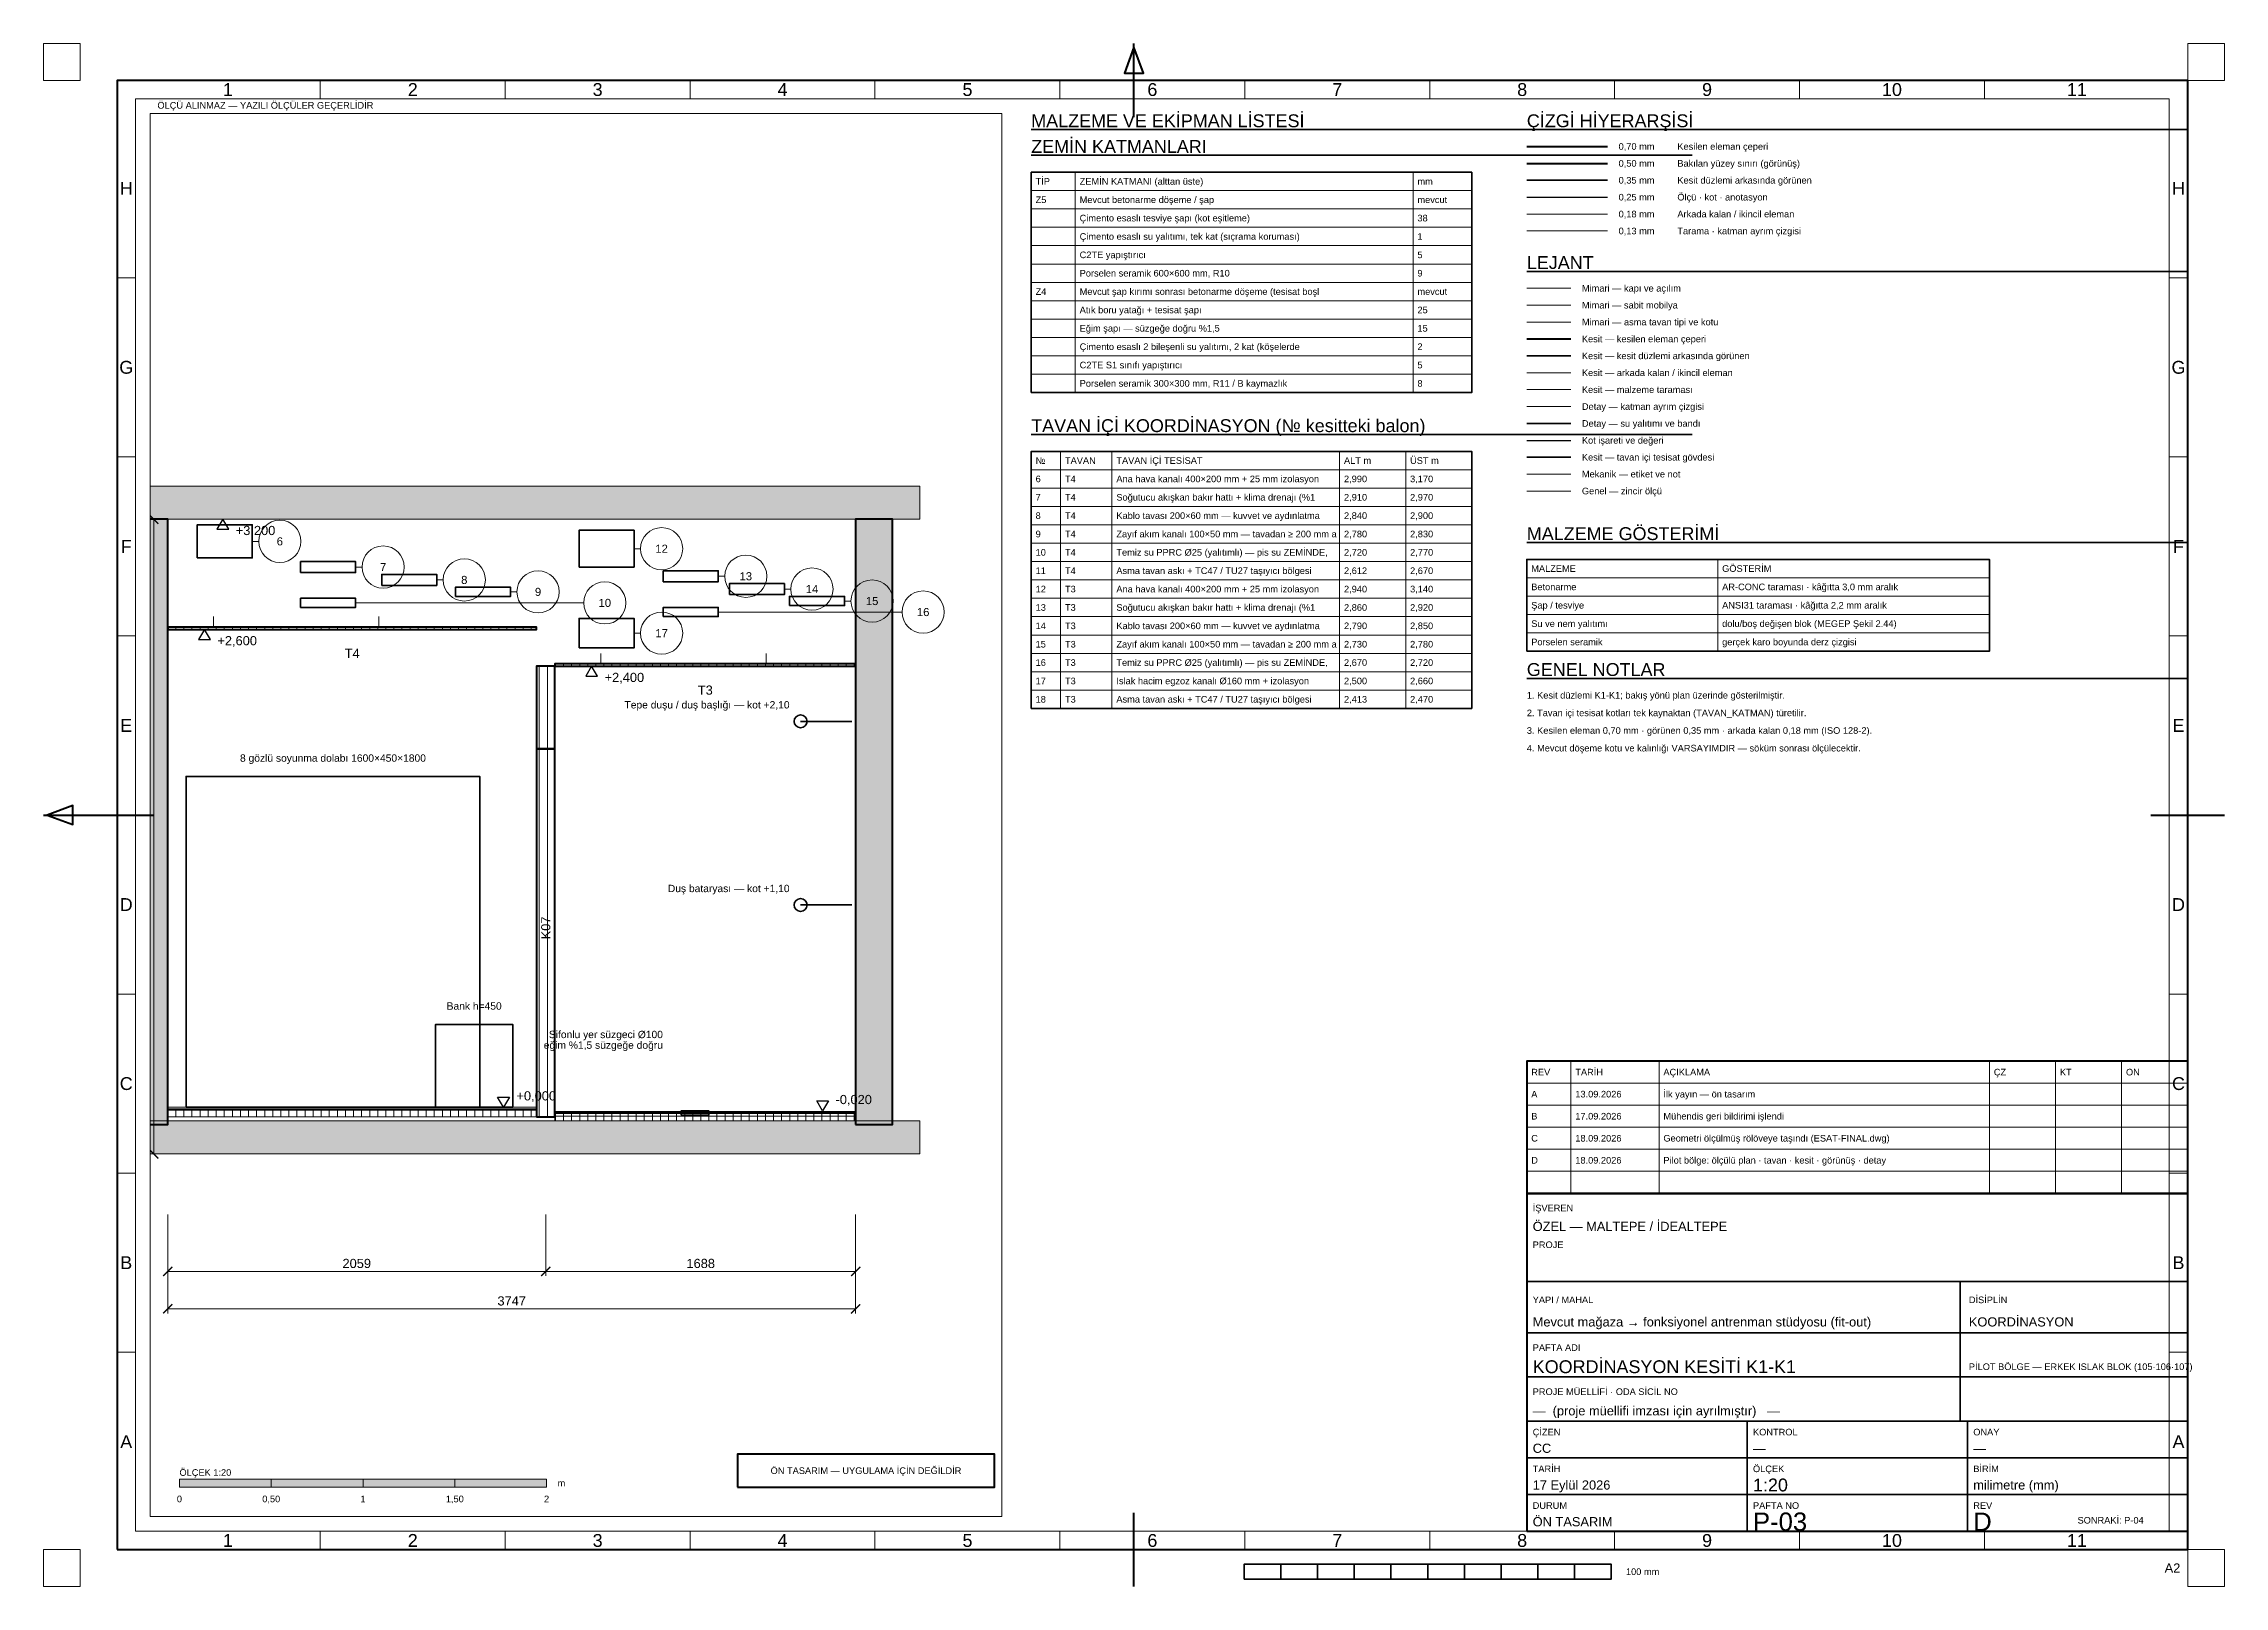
# Paper-space layout 'P-03 KOORDİNASYON KESİTİ K1-K1' of a CAD drawing. Header units: millimetres. Extents: x 0 to 594, y 0 to 420.
# The model-space entities are those that its viewports show. They can reach past a viewport. Long polylines and large blocks are cut down to what shows.
import ezdxf
from ezdxf.enums import TextEntityAlignment as Align

# ---------------------------------------------------------------- set-up
doc = ezdxf.new("R2010")
doc.units = ezdxf.units.MM
for name, color, linetype, lineweight in [('A-KAPI', 8, 'Continuous', 18), ('A-KATMAN-CIZGI', 251, 'Continuous', 13), ('A-KATMAN-YALITIM', 6, 'Continuous', 35), ('A-KESIT-ARKA', 8, 'Continuous', 18), ('A-KESIT-GORUNEN', 7, 'Continuous', 35), ('A-KESIT-KESILEN', 7, 'Continuous', 70), ('A-KESIT-TARAMA', 253, 'Continuous', 13), ('A-KOT-ISARET', 250, 'Continuous', 25), ('A-MOBILYA', 9, 'Continuous', 18), ('A-TAVAN-YAZI', 150, 'Continuous', 13), ('A-TESISAT-KESIT', 4, 'Continuous', 35), ('G-ANTET', 7, 'Continuous', 25), ('G-CERCEVE', 7, 'Continuous', 70), ('G-OLCU-ZINCIR', 7, 'Continuous', 13), ('G-PAFTA-ZON', 8, 'Continuous', 13), ('G-YAZI', 7, 'Continuous', 18), ('M-YAZI', 7, 'Continuous', 13)]:
    doc.layers.add(name, color=color, linetype=linetype, lineweight=lineweight)
doc.layers.add('G-VIEWPORT', color=251, linetype='Continuous', lineweight=13, plot=False)
doc.styles.add('GYM', font='arial.ttf')
doc.dimstyles.new('GYM-20', dxfattribs={"dimscale": 20, "dimtxt": 2.5, "dimasz": 2.5, "dimexe": 1.25, "dimexo": 1.5, "dimgap": 0.9, "dimtad": 1, "dimdec": 0, "dimtxsty": 'GYM', "dimblk": 'ARCHTICK', "dimcen": 2.5, "dimclrd": 7, "dimclre": 7, "dimclrt": 7, "dimazin": 3, "dimtfac": 1, "dimtmove": 0, "dimatfit": 3, "dimlwd": 18, "dimlwe": 13, "dimarcsym": 0})

# ---------------------------------------------------------------- blocks, each defined once
blk = doc.blocks.new('_ARCHTICK')
at = {"color": 0, "linetype": 'ByBlock', "const_width": 0.15}
blk.add_lwpolyline([(-0.5, -0.5), (0.5, 0.5)], dxfattribs=at)

msp = doc.modelspace()

# ---------------------------------------------------------------- hatches: boundary and pattern name
at = {"layer": 'A-KESIT-TARAMA'}
h = msp.add_hatch(dxfattribs=at)
h.set_pattern_fill('AR-CONC', scale=0.709124)
h.paths.add_polyline_path([(-350, 3200), (4097.4, 3200), (4097.4, 3380), (-350, 3380)])
h = msp.add_hatch(dxfattribs=at)
h.set_pattern_fill('AR-CONC', scale=0.709124)
h.paths.add_polyline_path([(-200, -95), (0, -95), (0, 3200), (-200, 3200)])
h = msp.add_hatch(dxfattribs=at)
h.set_pattern_fill('AR-CONC', scale=0.709124)
h.paths.add_polyline_path([(3747.4, -95), (3947.4, -95), (3947.4, 3200), (3747.4, 3200)])
h = msp.add_hatch(dxfattribs=at)
h.set_pattern_fill('ANSI31', scale=13.8583, angle=45)
h.paths.add_polyline_path([(0, 2600), (2009.2, 2600), (2009.2, 2612.5), (0, 2612.5)])
h = msp.add_hatch(dxfattribs=at)
h.set_pattern_fill('ANSI31', scale=13.8583, angle=45)
h.paths.add_polyline_path([(2009.2, 1950), (2109.2, 1950), (2109.2, 2400), (2009.2, 2400)])
h = msp.add_hatch(dxfattribs=at)
h.set_pattern_fill('ANSI31', scale=13.8583, angle=45)
h.paths.add_polyline_path([(2109.2, 2400), (3747.4, 2400), (3747.4, 2412.5), (2109.2, 2412.5)])
h = msp.add_hatch(dxfattribs=at)
h.set_pattern_fill('ANSI31', scale=13.8583, angle=45)
h.paths.add_polyline_path([(2009.2, -53), (2109.2, -53), (2109.2, 1950), (2009.2, 1950)])
h = msp.add_hatch(dxfattribs=at)
h.set_pattern_fill('AR-CONC', scale=0.709124)
h.paths.add_polyline_path([(-350, -255), (4097.4, -255), (4097.4, -75), (-350, -75)])
h = msp.add_hatch(dxfattribs=at)
h.set_pattern_fill('ANSI31', scale=13.858, angle=45)
h.paths.add_polyline_path([(0, -53), (2009.2, -53), (2009.2, -15), (0, -15)])
h = msp.add_hatch(dxfattribs=at)
h.set_pattern_fill('ANSI31', scale=13.8583, angle=45)
h.paths.add_polyline_path([(2109.2, -50), (3747.4, -50), (3747.4, -35), (2109.2, -35)])
h = msp.add_hatch(dxfattribs=at)
h.set_pattern_fill('ANSI31', scale=13.8583, angle=45)
h.paths.add_polyline_path([(2109.2, -75), (3747.4, -75), (3747.4, -50), (2109.2, -50)])

# ---------------------------------------------------------------- linework, layer by layer
at = {"layer": 'A-KATMAN-CIZGI'}
for p, q in [((0, -11.5), (2009.2, -11.5)), ((2109.2, -24), (3747.4, -24)), ((2109.2, -30.5), (3747.4, -30.5))]:
    msp.add_line(p, q, dxfattribs=at)
for points in [[(-350, 3200), (4097.4, 3200), (4097.4, 3380), (-350, 3380)], [(0, -9), (2009.2, -9), (2009.2, 0), (0, 0)], [(-350, -255), (4097.4, -255), (4097.4, -75), (-350, -75)], [(0, -53), (2009.2, -53), (2009.2, -15), (0, -15)], [(2109.2, -50), (3747.4, -50), (3747.4, -35), (2109.2, -35)], [(2109.2, -75), (3747.4, -75), (3747.4, -50), (2109.2, -50)]]:
    msp.add_lwpolyline(points, close=True, dxfattribs=at)
at = {"layer": 'A-KATMAN-YALITIM'}
for p, q in [((0, -14.5), (2009.2, -14.5)), ((2109.2, -34), (3747.4, -34))]:
    msp.add_line(p, q, dxfattribs=at)
at = {"layer": 'A-KESIT-ARKA'}
for p, q in [((250, 2670), (250, 2612.5)), ((1150, 2670), (1150, 2612.5)), ((2359.2, 2470), (2359.2, 2412.5)), ((3259.2, 2470), (3259.2, 2412.5))]:
    msp.add_line(p, q, dxfattribs=at)
at = {"layer": 'A-KESIT-GORUNEN'}
for p, q in [((3727.4, 2100), (3447.4, 2100)), ((3727.4, 1100), (3447.4, 1100))]:
    msp.add_line(p, q, dxfattribs=at)
for points in [[(100, 0), (1700, 0), (1700, 1800), (100, 1800)], [(1459.2, 0), (1879.2, 0), (1879.2, 450), (1459.2, 450)], [(2797.4, -45), (2947.4, -45), (2947.4, -20), (2797.4, -20)]]:
    msp.add_lwpolyline(points, close=True, dxfattribs=at)
for centre in [(3447.4, 2100), (3447.4, 1100)]:
    msp.add_circle(centre, 35, dxfattribs=at)
at = {"layer": 'A-KESIT-KESILEN'}
for points in [[(-200, -95), (0, -95), (0, 3200), (-200, 3200)], [(3747.4, -95), (3947.4, -95), (3947.4, 3200), (3747.4, 3200)], [(0, 2600), (2009.2, 2600), (2009.2, 2612.5), (0, 2612.5)], [(2009.2, 1950), (2109.2, 1950), (2109.2, 2400), (2009.2, 2400)], [(2109.2, 2400), (3747.4, 2400), (3747.4, 2412.5), (2109.2, 2412.5)], [(2009.2, -53), (2109.2, -53), (2109.2, 1950), (2009.2, 1950)]]:
    msp.add_lwpolyline(points, close=True, dxfattribs=at)
at = {"layer": 'A-KOT-ISARET'}
for points in [[(300, 3200), (268, 3145.6), (332, 3145.6)], [(200, 2600), (168, 2545.6), (232, 2545.6)], [(2309.2, 2400), (2277.2, 2345.6), (2341.2, 2345.6)], [(1829.2, 0), (1797.2, 54.4), (1861.2, 54.4)], [(3567.4, -20), (3535.4, 34.4), (3599.4, 34.4)]]:
    msp.add_lwpolyline(points, close=True, dxfattribs=at)
at = {"layer": 'A-TESISAT-KESIT'}
for points in [[(160.7, 2990), (460.7, 2990), (460.7, 3170), (160.7, 3170)], [(2240.3, 2940), (2540.3, 2940), (2540.3, 3140), (2240.3, 3140)], [(723.3, 2910), (1023.3, 2910), (1023.3, 2970), (723.3, 2970)], [(1165.3, 2840), (1465.3, 2840), (1465.3, 2900), (1165.3, 2900)], [(2699, 2860), (2999, 2860), (2999, 2920), (2699, 2920)], [(723.3, 2720), (1023.3, 2720), (1023.3, 2770), (723.3, 2770)], [(1567.2, 2780), (1867.2, 2780), (1867.2, 2830), (1567.2, 2830)], [(3059.4, 2790), (3359.4, 2790), (3359.4, 2850), (3059.4, 2850)], [(3387, 2730), (3687, 2730), (3687, 2780), (3387, 2780)], [(2240.3, 2500), (2540.3, 2500), (2540.3, 2660), (2240.3, 2660)], [(2699, 2670), (2999, 2670), (2999, 2720), (2699, 2720)]]:
    msp.add_lwpolyline(points, close=True, dxfattribs=at)
at = {"layer": 'M-YAZI'}
for p, q in [((460.7, 3080), (495.7, 3080)), ((2540.3, 3040), (2575.3, 3040)), ((1023.3, 2940), (1058.3, 2940)), ((1465.3, 2870), (1500.3, 2870)), ((2999, 2890), (3034, 2890)), ((1023.3, 2745), (2265.8, 2745)), ((1867.2, 2805), (1902.2, 2805)), ((3359.4, 2820), (3394.4, 2820)), ((3687, 2755), (3722, 2755)), ((2999, 2695), (4000, 2695)), ((2540.3, 2580), (2575.3, 2580))]:
    msp.add_line(p, q, dxfattribs=at)
for centre in [(610.7, 3080), (2690.3, 3040), (1173.3, 2940), (1615.3, 2870), (3149, 2890), (2017.2, 2805), (2380.8, 2745), (3509.4, 2820), (3837, 2755), (4115, 2695), (2690.3, 2580)]:
    msp.add_circle(centre, 115, dxfattribs=at)

# ---------------------------------------------------------------- texts
at = {"layer": 'A-KAPI', "style": 'GYM'}
msp.add_text('K07', height=50, rotation=90, dxfattribs=at).set_placement((2059.2, 975), align=Align.MIDDLE_CENTER)
at = {"layer": 'A-KOT-ISARET', "style": 'GYM'}
for s, p in [('+3,200', (370.4, 3139.2)), ('+2,600', (270.4, 2539.2)), ('+2,400', (2379.6, 2339.2)), ('+0,000', (1899.6, 60.8)), ('-0,020', (3637.8, 40.8))]:
    msp.add_text(s, height=50, dxfattribs=at).set_placement(p, align=Align.MIDDLE_LEFT)
at = {"layer": 'A-MOBILYA', "style": 'GYM'}
for s, p in [('8 gözlü soyunma dolabı 1600×450×1800', (900, 1900)), ('Bank h=450', (1669.2, 550))]:
    msp.add_text(s, height=40, dxfattribs=at).set_placement(p, align=Align.MIDDLE_CENTER)
at = {"layer": 'A-TAVAN-YAZI', "style": 'GYM'}
for s, p in [('T4', (1004.6, 2470)), ('T3', (2928.3, 2270))]:
    msp.add_text(s, height=50, dxfattribs=at).set_placement(p, align=Align.MIDDLE_CENTER)
at = {"layer": 'M-YAZI', "style": 'GYM'}
for s, p in [('6', (610.7, 3080)), ('12', (2690.3, 3040)), ('7', (1173.3, 2940)), ('8', (1615.3, 2870)), ('13', (3149, 2890)), ('9', (2017.2, 2805)), ('10', (2380.8, 2745)), ('14', (3509.4, 2820)), ('15', (3837, 2755)), ('16', (4115, 2695)), ('17', (2690.3, 2580))]:
    msp.add_text(s, height=44, dxfattribs=at).set_placement(p, align=Align.MIDDLE_CENTER)
for s, p in [('Tepe duşu / duş başlığı — kot +2,10', (3387.4, 2190)), ('Duş bataryası — kot +1,10', (3387.4, 1190)), ('eğim %1,5 süzgeğe doğru', (2697.4, 337)), ('Sifonlu yer süzgeci Ø100', (2697.4, 395))]:
    msp.add_text(s, height=40, dxfattribs=at).set_placement(p, align=Align.MIDDLE_RIGHT)

# ---------------------------------------------------------------- dimensions: what is measured, and where the dimension line sits
at = {"layer": 'G-OLCU-ZINCIR'}
msp.add_linear_dim(base=(-76, -255), p1=(-620, -255), p2=(-620, 3200), angle=90, dimstyle='GYM-20', dxfattribs=at).render()
for base, p1, p2 in [((0, -895), (0, -555), (2059.2, -555)), ((0, -1099), (0, -555), (3747.4, -555)), ((2059.2, -895), (2059.2, -555), (3747.4, -555))]:
    msp.add_linear_dim(base=base, p1=p1, p2=p2, dimstyle='GYM-20', dxfattribs=at).render()

psp = doc.layouts.new('P-03 KOORDİNASYON KESİTİ K1-K1')

# ---------------------------------------------------------------- hatches: boundary and pattern name
at = {"layer": 'G-ANTET'}
for color, points in [(7, [(37, 27), (62, 27), (62, 29.2), (37, 29.2)]), (0, [(62, 27), (87, 27), (87, 29.2), (62, 29.2)]), (7, [(87, 27), (112, 27), (112, 29.2), (87, 29.2)]), (0, [(112, 27), (137, 27), (137, 29.2), (112, 29.2)])]:
    psp.add_hatch(color=color, dxfattribs=at).paths.add_polyline_path(points)

# ---------------------------------------------------------------- linework, layer by layer
at = {"layer": 'G-ANTET', "lineweight": 70}
psp.add_line((404, 392), (426, 392), dxfattribs=at)
at = {"layer": 'G-ANTET', "lineweight": 50}
psp.add_line((404, 387.4), (426, 387.4), dxfattribs=at)
at = {"layer": 'G-ANTET', "lineweight": 13}
for p, q in [((281, 325), (281, 385)), ((373, 325), (373, 385)), ((269, 380), (389, 380)), ((269, 375), (389, 375)), ((269, 370), (389, 370)), ((404, 369), (426, 369)), ((269, 365), (389, 365)), ((269, 360), (389, 360)), ((269, 355), (389, 355)), ((269, 350), (389, 350)), ((269, 345), (389, 345)), ((269, 340), (389, 340)), ((269, 335), (389, 335)), ((269, 330), (389, 330)), ((277, 239), (277, 309)), ((291, 239), (291, 309)), ((353, 239), (353, 309)), ((371, 239), (371, 309)), ((269, 304), (389, 304)), ((269, 299), (389, 299)), ((269, 294), (389, 294)), ((269, 289), (389, 289)), ((269, 284), (389, 284)), ((456, 254.6), (456, 279.6)), ((269, 279), (389, 279)), ((269, 274), (389, 274)), ((404, 274.6), (530, 274.6)), ((269, 269), (389, 269)), ((404, 269.6), (530, 269.6)), ((269, 264), (389, 264)), ((404, 264.6), (530, 264.6)), ((269, 259), (389, 259)), ((404, 259.6), (530, 259.6)), ((269, 254), (389, 254)), ((269, 249), (389, 249)), ((269, 244), (389, 244))]:
    psp.add_line(p, q, dxfattribs=at)
at = {"layer": 'G-ANTET', "lineweight": 35}
for p, q in [((404, 382.8), (426, 382.8)), ((404, 83), (584, 83)), ((522, 69), (522, 83)), ((404, 69), (584, 69)), ((522, 45), (522, 69)), ((404, 57), (584, 57)), ((404, 45), (584, 45)), ((464, 15), (464, 45)), ((524, 15), (524, 45)), ((404, 35), (584, 35)), ((404, 25), (584, 25))]:
    psp.add_line(p, q, dxfattribs=at)
at = {"layer": 'G-ANTET', "lineweight": 25}
psp.add_line((404, 378.2), (426, 378.2), dxfattribs=at)
at = {"layer": 'G-ANTET', "lineweight": 18}
for p, q in [((404, 373.6), (426, 373.6)), ((416, 107), (416, 143)), ((440, 107), (440, 143)), ((530, 107), (530, 143)), ((548, 107), (548, 143)), ((566, 107), (566, 143)), ((404, 137), (584, 137)), ((404, 131), (584, 131)), ((404, 125), (584, 125)), ((404, 119), (584, 119)), ((404, 113), (584, 113)), ((404, 107), (584, 107))]:
    psp.add_line(p, q, dxfattribs=at)
at = {"layer": 'G-ANTET', "color": 8, "linetype": 'Continuous', "lineweight": 18}
for p, q in [((404, 353.4), (416, 353.4)), ((404, 330.4), (416, 330.4))]:
    psp.add_line(p, q, dxfattribs=at)
at = {"layer": 'G-ANTET', "color": 9, "linetype": 'Continuous', "lineweight": 18}
psp.add_line((404, 348.8), (416, 348.8), dxfattribs=at)
at = {"layer": 'G-ANTET', "color": 150, "linetype": 'Continuous', "lineweight": 13}
psp.add_line((404, 344.2), (416, 344.2), dxfattribs=at)
at = {"layer": 'G-ANTET', "color": 7, "linetype": 'Continuous', "lineweight": 70}
psp.add_line((404, 339.6), (416, 339.6), dxfattribs=at)
at = {"layer": 'G-ANTET', "color": 7, "linetype": 'Continuous', "lineweight": 35}
psp.add_line((404, 335), (416, 335), dxfattribs=at)
at = {"layer": 'G-ANTET', "color": 253, "linetype": 'Continuous', "lineweight": 13}
psp.add_line((404, 325.8), (416, 325.8), dxfattribs=at)
at = {"layer": 'G-ANTET', "color": 251, "linetype": 'Continuous', "lineweight": 13}
psp.add_line((404, 321.2), (416, 321.2), dxfattribs=at)
at = {"layer": 'G-ANTET', "color": 6, "linetype": 'Continuous', "lineweight": 35}
psp.add_line((404, 316.6), (416, 316.6), dxfattribs=at)
at = {"layer": 'G-ANTET', "color": 250, "linetype": 'Continuous', "lineweight": 25}
psp.add_line((404, 312), (416, 312), dxfattribs=at)
at = {"layer": 'G-ANTET', "color": 4, "linetype": 'Continuous', "lineweight": 35}
psp.add_line((404, 307.4), (416, 307.4), dxfattribs=at)
at = {"layer": 'G-ANTET', "color": 7, "linetype": 'Continuous', "lineweight": 13}
for p, q in [((404, 302.8), (416, 302.8)), ((404, 298.2), (416, 298.2))]:
    psp.add_line(p, q, dxfattribs=at)
at = {"layer": 'G-ANTET', "lineweight": 35}
for points in [[(269, 325), (389, 325), (389, 385), (269, 385)], [(269, 239), (389, 239), (389, 309), (269, 309)], [(404, 254.6), (530, 254.6), (530, 279.6), (404, 279.6)]]:
    psp.add_lwpolyline(points, close=True, dxfattribs=at)
at = {"layer": 'G-ANTET', "lineweight": 50}
psp.add_lwpolyline([(404, 107), (584, 107), (584, 143), (404, 143)], close=True, dxfattribs=at)
at = {"layer": 'G-ANTET', "lineweight": 100}
psp.add_lwpolyline([(404, 15), (584, 15), (584, 107), (404, 107)], close=True, dxfattribs=at)
at = {"layer": 'G-ANTET', "color": 1, "lineweight": 50}
psp.add_lwpolyline([(189, 27), (259, 27), (259, 36), (189, 36)], close=True, dxfattribs=at)
at = {"layer": 'G-ANTET', "lineweight": 18}
for points in [[(37, 27), (62, 27), (62, 29.2), (37, 29.2)], [(62, 27), (87, 27), (87, 29.2), (62, 29.2)], [(87, 27), (112, 27), (112, 29.2), (87, 29.2)], [(112, 27), (137, 27), (137, 29.2), (112, 29.2)]]:
    psp.add_lwpolyline(points, close=True, dxfattribs=at)
at = {"layer": 'G-CERCEVE', "lineweight": 70}
for p, q in [((297, 400), (297, 420)), ((0, 210), (30, 210)), ((574, 210), (594, 210)), ((297, 0), (297, 20))]:
    psp.add_line(p, q, dxfattribs=at)
at = {"layer": 'G-CERCEVE', "lineweight": 35}
for p, q in [((327, 2), (327, 6)), ((337, 2), (337, 6)), ((347, 2), (347, 6)), ((357, 2), (357, 6)), ((367, 2), (367, 6)), ((377, 2), (377, 6)), ((387, 2), (387, 6)), ((397, 2), (397, 6)), ((407, 2), (407, 6)), ((417, 2), (417, 6)), ((427, 2), (427, 6))]:
    psp.add_line(p, q, dxfattribs=at)
at = {"layer": 'G-CERCEVE', "lineweight": 13}
for points in [[(0, 410), (10, 410), (10, 420), (0, 420)], [(584, 410), (594, 410), (594, 420), (584, 420)], [(0, 0), (10, 0), (10, 10), (0, 10)], [(584, 0), (594, 0), (594, 10), (584, 10)]]:
    psp.add_lwpolyline(points, close=True, dxfattribs=at)
at = {"layer": 'G-CERCEVE', "lineweight": 70}
for points in [[(297, 419), (294.4, 412), (299.6, 412)], [(20, 10), (584, 10), (584, 410), (20, 410)], [(1, 210), (8, 207.4), (8, 212.6)]]:
    psp.add_lwpolyline(points, close=True, dxfattribs=at)
at = {"layer": 'G-CERCEVE', "lineweight": 18}
psp.add_lwpolyline([(29, 19), (261, 19), (261, 401), (29, 401)], close=True, dxfattribs=at)
at = {"layer": 'G-CERCEVE', "lineweight": 35}
psp.add_lwpolyline([(327, 2), (427, 2), (427, 6), (327, 6)], close=True, dxfattribs=at)
at = {"layer": 'G-PAFTA-ZON', "lineweight": 13}
for p, q in [((75.36, 405), (75.36, 410)), ((125.73, 405), (125.73, 410)), ((176.09, 405), (176.09, 410)), ((226.45, 405), (226.45, 410)), ((276.82, 405), (276.82, 410)), ((327.18, 405), (327.18, 410)), ((377.55, 405), (377.55, 410)), ((427.91, 405), (427.91, 410)), ((478.27, 405), (478.27, 410)), ((528.64, 405), (528.64, 410)), ((20, 356.25), (25, 356.25)), ((579, 356.25), (584, 356.25)), ((20, 307.5), (25, 307.5)), ((579, 307.5), (584, 307.5)), ((20, 258.75), (25, 258.75)), ((579, 258.75), (584, 258.75)), ((20, 210), (25, 210)), ((579, 210), (584, 210)), ((20, 161.25), (25, 161.25)), ((579, 161.25), (584, 161.25)), ((20, 112.5), (25, 112.5)), ((579, 112.5), (584, 112.5)), ((20, 63.75), (25, 63.75)), ((579, 63.75), (584, 63.75)), ((75.36, 10), (75.36, 15)), ((125.73, 10), (125.73, 15)), ((176.09, 10), (176.09, 15)), ((226.45, 10), (226.45, 15)), ((276.82, 10), (276.82, 15)), ((327.18, 10), (327.18, 15)), ((377.55, 10), (377.55, 15)), ((427.91, 10), (427.91, 15)), ((478.27, 10), (478.27, 15)), ((528.64, 10), (528.64, 15))]:
    psp.add_line(p, q, dxfattribs=at)
psp.add_lwpolyline([(25, 15), (579, 15), (579, 405), (25, 405)], close=True, dxfattribs=at)
at = {"layer": 'G-YAZI', "lineweight": 35}
for p, q in [((269, 396.6), (449, 396.6)), ((404, 396.6), (584, 396.6)), ((269, 389.6), (449, 389.6)), ((404, 358), (584, 358)), ((269, 313.6), (449, 313.6)), ((404, 284.2), (584, 284.2)), ((404, 247.2), (584, 247.2))]:
    psp.add_line(p, q, dxfattribs=at)

# ---------------------------------------------------------------- texts
at = {"layer": 'G-ANTET', "style": 'GYM'}
for s, height, p in [('0,70 mm', 1.8, (429, 392)), ('Kesilen eleman çeperi', 1.8, (445, 392)), ('0,50 mm', 1.8, (429, 387.4)), ('Bakılan yüzey sınırı (görünüş)', 1.8, (445, 387.4)), ('TİP', 1.8, (270.2, 382.5)), ('ZEMİN KATMANI (alttan üste)', 1.8, (282.2, 382.5)), ('mm', 1.8, (374.2, 382.5)), ('0,35 mm', 1.8, (429, 382.8)), ('Kesit düzlemi arkasında görünen', 1.8, (445, 382.8)), ('0,25 mm', 1.8, (429, 378.2)), ('0,18 mm', 1.8, (429, 373.6)), ('Arkada kalan / ikincil eleman', 1.8, (445, 373.6)), ('Ölçü · kot · anotasyon', 1.8, (445, 378.2)), ('0,13 mm', 1.8, (429, 369)), ('Tarama · katman ayrım çizgisi', 1.8, (445, 369)), ('№', 1.8, (270.2, 306.5)), ('TAVAN', 1.8, (278.2, 306.5)), ('TAVAN İÇİ TESİSAT', 1.8, (292.2, 306.5)), ('ALT m', 1.8, (354.2, 306.5)), ('ÜST m', 1.8, (372.2, 306.5)), ('MALZEME', 1.8, (405.2, 277.1)), ('GÖSTERİM', 1.8, (457.2, 277.1)), ('REV', 1.8, (405.2, 140)), ('TARİH', 1.8, (417.2, 140)), ('AÇIKLAMA', 1.8, (441.2, 140)), ('ÇZ', 1.8, (531.2, 140)), ('KT', 1.8, (549.2, 140)), ('ON', 1.8, (567.2, 140)), ('A', 1.8, (405.2, 134)), ('13.09.2026', 1.8, (417.2, 134)), ('İlk yayın — ön tasarım', 1.8, (441.2, 134)), ('B', 1.8, (405.2, 128)), ('17.09.2026', 1.8, (417.2, 128)), ('Mühendis geri bildirimi işlendi', 1.8, (441.2, 128)), ('C', 1.8, (405.2, 122)), ('18.09.2026', 1.8, (417.2, 122)), ('Geometri ölçülmüş rölöveye taşındı (ESAT-FINAL.dwg)', 1.8, (441.2, 122)), ('D', 1.8, (405.2, 116)), ('18.09.2026', 1.8, (417.2, 116)), ('Pilot bölge: ölçülü plan · tavan · kesit · görünüş · detay', 1.8, (441.2, 116)), ('İŞVEREN', 1.8, (405.6, 103)), ('ÖZEL — MALTEPE / İDEALTEPE', 2.5, (405.6, 98)), ('PROJE', 1.8, (405.6, 93)), ('YAPI / MAHAL', 1.8, (405.6, 78)), ('DİSİPLİN', 1.8, (524.4, 78)), ('Mevcut mağaza → fonksiyonel antrenman stüdyosu (fit-out)', 2.5, (405.6, 72)), ('KOORDİNASYON', 2.5, (524.4, 72)), ('PAFTA ADI', 1.8, (405.6, 65)), ('KOORDİNASYON KESİTİ K1-K1', 3.5, (405.6, 59.8)), ('PİLOT BÖLGE — ERKEK ISLAK BLOK (105·106·107)', 1.8, (524.4, 59.8)), ('PROJE MÜELLİFİ · ODA SİCİL NO', 1.8, (405.6, 53)), ('—  (proje müellifi imzası için ayrılmıştır)   —', 2.5, (405.6, 47.8)), ('ÇİZEN', 1.8, (405.6, 42)), ('KONTROL', 1.8, (465.6, 42)), ('ONAY', 1.8, (525.6, 42)), ('CC', 2.5, (405.6, 37.6)), ('—', 2.5, (465.6, 37.6)), ('—', 2.5, (525.6, 37.6)), ('ÖLÇEK 1:20', 1.8, (37, 31)), ('TARİH', 1.8, (405.6, 32)), ('ÖLÇEK', 1.8, (465.6, 32)), ('BİRİM', 1.8, (525.6, 32)), ('m', 1.8, (140, 28.1)), ('17 Eylül 2026', 2.5, (405.6, 27.6)), ('1:20', 3.5, (465.6, 27.6)), ('milimetre (mm)', 2.5, (525.6, 27.6)), ('ÖN TASARIM', 2.5, (405.6, 17.6)), ('DURUM', 1.8, (405.6, 22)), ('PAFTA NO', 1.8, (465.6, 22)), ('P-03', 5, (465.6, 17.6)), ('REV', 1.8, (525.6, 22)), ('D', 5, (525.6, 17.6)), ('SONRAKİ: P-04', 1.8, (554, 18))]:
    psp.add_text(s, height=height, dxfattribs=at).set_placement(p, align=Align.MIDDLE_LEFT)
at = {"layer": 'G-ANTET', "color": 1, "style": 'GYM'}
psp.add_text('ÖN TASARIM — UYGULAMA İÇİN DEĞİLDİR', height=1.8, dxfattribs=at).set_placement((224, 31.5), align=Align.MIDDLE_CENTER)
at = {"layer": 'G-ANTET', "style": 'GYM'}
for s, p in [('0', (37, 23.8)), ('0,50', (62, 23.8)), ('1', (87, 23.8)), ('1,50', (112, 23.8)), ('2', (137, 23.8))]:
    psp.add_text(s, height=1.8, dxfattribs=at).set_placement(p, align=Align.MIDDLE_CENTER)
at = {"layer": 'G-CERCEVE', "style": 'GYM'}
psp.add_text('A2', height=2.5, dxfattribs=at).set_placement((582, 5), align=Align.MIDDLE_RIGHT)
psp.add_text('100 mm', height=1.8, dxfattribs=at).set_placement((431, 4), align=Align.MIDDLE_LEFT)
at = {"layer": 'G-PAFTA-ZON', "style": 'GYM'}
for s, p in [('1', (50.18, 407.5)), ('2', (100.55, 407.5)), ('3', (150.91, 407.5)), ('4', (201.27, 407.5)), ('5', (251.64, 407.5)), ('6', (302, 407.5)), ('7', (352.36, 407.5)), ('8', (402.73, 407.5)), ('9', (453.09, 407.5)), ('10', (503.45, 407.5)), ('11', (553.82, 407.5)), ('H', (22.5, 380.62)), ('H', (581.5, 380.62)), ('G', (22.5, 331.88)), ('G', (581.5, 331.88)), ('F', (22.5, 283.12)), ('F', (581.5, 283.12)), ('E', (22.5, 234.38)), ('E', (581.5, 234.38)), ('D', (22.5, 185.62)), ('D', (581.5, 185.62)), ('C', (22.5, 136.88)), ('C', (581.5, 136.88)), ('B', (22.5, 88.12)), ('B', (581.5, 88.12)), ('A', (22.5, 39.38)), ('A', (581.5, 39.38)), ('1', (50.18, 12.5)), ('2', (100.55, 12.5)), ('3', (150.91, 12.5)), ('4', (201.27, 12.5)), ('5', (251.64, 12.5)), ('6', (302, 12.5)), ('7', (352.36, 12.5)), ('8', (402.73, 12.5)), ('9', (453.09, 12.5)), ('10', (503.45, 12.5)), ('11', (553.82, 12.5))]:
    psp.add_text(s, height=3.5, dxfattribs=at).set_placement(p, align=Align.MIDDLE_CENTER)
at = {"layer": 'G-YAZI', "style": 'GYM'}
for s, height, p in [('ÖLÇÜ ALINMAZ — YAZILI ÖLÇÜLER GEÇERLİDİR', 1.8, (31, 403.2)), ('MALZEME VE EKİPMAN LİSTESİ', 3.5, (269, 399)), ('ÇİZGİ HİYERARŞİSİ', 3.5, (404, 399)), ('ZEMİN KATMANLARI', 3.5, (269, 392)), ('Z5', 1.8, (270.2, 377.5)), ('Mevcut betonarme döşeme / şap', 1.8, (282.2, 377.5)), ('mevcut', 1.8, (374.2, 377.5)), ('Çimento esaslı tesviye şapı (kot eşitleme)', 1.8, (282.2, 372.5)), ('Çimento esaslı su yalıtımı, tek kat (sıçrama koruması)', 1.8, (282.2, 367.5)), ('38', 1.8, (374.2, 372.5)), ('1', 1.8, (374.2, 367.5)), ('C2TE yapıştırıcı', 1.8, (282.2, 362.5)), ('5', 1.8, (374.2, 362.5)), ('Porselen seramik 600×600 mm, R10', 1.8, (282.2, 357.5)), ('9', 1.8, (374.2, 357.5)), ('LEJANT', 3.5, (404, 360.4)), ('Z4', 1.8, (270.2, 352.5)), ('Mevcut şap kırımı sonrası betonarme döşeme (tesisat boşl', 1.8, (282.2, 352.5)), ('mevcut', 1.8, (374.2, 352.5)), ('Mimari — kapı ve açılım', 1.8, (419, 353.4)), ('Atık boru yatağı + tesisat şapı', 1.8, (282.2, 347.5)), ('25', 1.8, (374.2, 347.5)), ('Mimari — sabit mobilya', 1.8, (419, 348.8)), ('Mimari — asma tavan tipi ve kotu', 1.8, (419, 344.2)), ('Eğim şapı — süzgeğe doğru %1,5', 1.8, (282.2, 342.5)), ('15', 1.8, (374.2, 342.5)), ('Kesit — kesilen eleman çeperi', 1.8, (419, 339.6)), ('Çimento esaslı 2 bileşenli su yalıtımı, 2 kat (köşelerde', 1.8, (282.2, 337.5)), ('C2TE S1 sınıfı yapıştırıcı', 1.8, (282.2, 332.5)), ('5', 1.8, (374.2, 332.5)), ('2', 1.8, (374.2, 337.5)), ('Kesit — kesit düzlemi arkasında görünen', 1.8, (419, 335)), ('Porselen seramik 300×300 mm, R11 / B kaymazlık', 1.8, (282.2, 327.5)), ('8', 1.8, (374.2, 327.5)), ('Kesit — arkada kalan / ikincil eleman', 1.8, (419, 330.4)), ('Kesit — malzeme taraması', 1.8, (419, 325.8)), ('Detay — katman ayrım çizgisi', 1.8, (419, 321.2)), ('TAVAN İÇİ KOORDİNASYON (№ kesitteki balon)', 3.5, (269, 316)), ('Detay — su yalıtımı ve bandı', 1.8, (419, 316.6)), ('Kot işareti ve değeri', 1.8, (419, 312)), ('Kesit — tavan içi tesisat gövdesi', 1.8, (419, 307.4)), ('Mekanik — etiket ve not', 1.8, (419, 302.8)), ('6', 1.8, (270.2, 301.5)), ('7', 1.8, (270.2, 296.5)), ('T4', 1.8, (278.2, 301.5)), ('T4', 1.8, (278.2, 296.5)), ('Ana hava kanalı 400×200 mm + 25 mm izolasyon', 1.8, (292.2, 301.5)), ('Soğutucu akışkan bakır hattı + klima drenajı (%1', 1.8, (292.2, 296.5)), ('2,990', 1.8, (354.2, 301.5)), ('2,910', 1.8, (354.2, 296.5)), ('3,170', 1.8, (372.2, 301.5)), ('2,970', 1.8, (372.2, 296.5)), ('Genel — zincir ölçü', 1.8, (419, 298.2)), ('8', 1.8, (270.2, 291.5)), ('T4', 1.8, (278.2, 291.5)), ('Kablo tavası 200×60 mm — kuvvet ve aydınlatma', 1.8, (292.2, 291.5)), ('2,840', 1.8, (354.2, 291.5)), ('2,900', 1.8, (372.2, 291.5)), ('9', 1.8, (270.2, 286.5)), ('T4', 1.8, (278.2, 286.5)), ('Zayıf akım kanalı 100×50 mm — tavadan ≥ 200 mm a', 1.8, (292.2, 286.5)), ('2,780', 1.8, (354.2, 286.5)), ('2,830', 1.8, (372.2, 286.5)), ('MALZEME GÖSTERİMİ', 3.5, (404, 286.6)), ('10', 1.8, (270.2, 281.5)), ('T4', 1.8, (278.2, 281.5)), ('Temiz su PPRC Ø25 (yalıtımlı) — pis su ZEMİNDE, ', 1.8, (292.2, 281.5)), ('2,720', 1.8, (354.2, 281.5)), ('2,770', 1.8, (372.2, 281.5)), ('11', 1.8, (270.2, 276.5)), ('T4', 1.8, (278.2, 276.5)), ('Asma tavan askı + TC47 / TU27 taşıyıcı bölgesi', 1.8, (292.2, 276.5)), ('2,612', 1.8, (354.2, 276.5)), ('2,670', 1.8, (372.2, 276.5)), ('12', 1.8, (270.2, 271.5)), ('13', 1.8, (270.2, 266.5)), ('T3', 1.8, (278.2, 271.5)), ('T3', 1.8, (278.2, 266.5)), ('Ana hava kanalı 400×200 mm + 25 mm izolasyon', 1.8, (292.2, 271.5)), ('Soğutucu akışkan bakır hattı + klima drenajı (%1', 1.8, (292.2, 266.5)), ('2,940', 1.8, (354.2, 271.5)), ('2,860', 1.8, (354.2, 266.5)), ('3,140', 1.8, (372.2, 271.5)), ('2,920', 1.8, (372.2, 266.5)), ('Şap / tesviye', 1.8, (405.2, 267.1)), ('Betonarme', 1.8, (405.2, 272.1)), ('AR-CONC taraması · kâğıtta 3,0 mm aralık', 1.8, (457.2, 272.1)), ('ANSI31 taraması · kâğıtta 2,2 mm aralık', 1.8, (457.2, 267.1)), ('14', 1.8, (270.2, 261.5)), ('T3', 1.8, (278.2, 261.5)), ('Kablo tavası 200×60 mm — kuvvet ve aydınlatma', 1.8, (292.2, 261.5)), ('2,790', 1.8, (354.2, 261.5)), ('2,850', 1.8, (372.2, 261.5)), ('Su ve nem yalıtımı', 1.8, (405.2, 262.1)), ('dolu/boş değişen blok (MEGEP Şekil 2.44)', 1.8, (457.2, 262.1)), ('15', 1.8, (270.2, 256.5)), ('T3', 1.8, (278.2, 256.5)), ('Zayıf akım kanalı 100×50 mm — tavadan ≥ 200 mm a', 1.8, (292.2, 256.5)), ('2,730', 1.8, (354.2, 256.5)), ('2,780', 1.8, (372.2, 256.5)), ('Porselen seramik', 1.8, (405.2, 257.1)), ('gerçek karo boyunda derz çizgisi', 1.8, (457.2, 257.1)), ('16', 1.8, (270.2, 251.5)), ('T3', 1.8, (278.2, 251.5)), ('Temiz su PPRC Ø25 (yalıtımlı) — pis su ZEMİNDE, ', 1.8, (292.2, 251.5)), ('2,670', 1.8, (354.2, 251.5)), ('2,720', 1.8, (372.2, 251.5)), ('GENEL NOTLAR', 3.5, (404, 249.6)), ('17', 1.8, (270.2, 246.5)), ('T3', 1.8, (278.2, 246.5)), ('Islak hacim egzoz kanalı Ø160 mm + izolasyon', 1.8, (292.2, 246.5)), ('2,500', 1.8, (354.2, 246.5)), ('2,660', 1.8, (372.2, 246.5)), ('1. Kesit düzlemi K1-K1; bakış yönü plan üzerinde gösterilmiştir.', 1.8, (404, 242.6)), ('18', 1.8, (270.2, 241.5)), ('T3', 1.8, (278.2, 241.5)), ('Asma tavan askı + TC47 / TU27 taşıyıcı bölgesi', 1.8, (292.2, 241.5)), ('2,413', 1.8, (354.2, 241.5)), ('2,470', 1.8, (372.2, 241.5)), ('2. Tavan içi tesisat kotları tek kaynaktan (TAVAN_KATMAN) türetilir.', 1.8, (404, 237.8)), ('3. Kesilen eleman 0,70 mm · görünen 0,35 mm · arkada kalan 0,18 mm (ISO 128-2).', 1.8, (404, 233)), ('4. Mevcut döşeme kotu ve kalınlığı VARSAYIMDIR — söküm sonrası ölçülecektir.', 1.8, (404, 228.2))]:
    psp.add_text(s, height=height, dxfattribs=at).set_placement(p, align=Align.MIDDLE_LEFT)

# ---------------------------------------------------------------- viewports
at = {"layer": 'G-VIEWPORT'}
psp.add_viewport(center=(145, 210), size=(232, 382), view_center_point=(2223.72, 1590), view_height=7640, dxfattribs=at)

doc.saveas('drawing.dxf')
